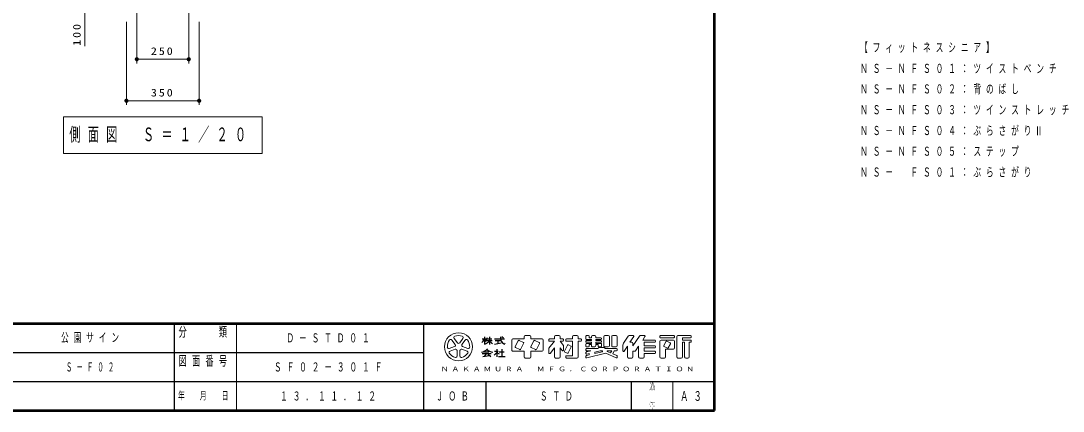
# Model space of a CAD drawing. Units: millimetres on the paper, scale 1:20. Extents: x 475 to 924, y -26 to 257.
# Drawn here: x 673.1 to 924, y -0.1 to 93.9 of the extents above; entities that cross this region are included whole.
import ezdxf
from ezdxf.enums import TextEntityAlignment as Align

# ---------------------------------------------------------------- set-up
doc = ezdxf.new("R2010")
doc.units = ezdxf.units.MM
doc.layers.add('LY_1', color=7, linetype='Continuous', lineweight=13)
doc.layers.add('LY_4', color=7, linetype='Continuous', lineweight=13)
doc.layers.add('LY_5', color=7, linetype='Continuous')
doc.styles.add('ＭＳ ゴシック', font='')
doc.styles.get('ＭＳ ゴシック').set_extended_font_data('MS Gothic')

# ---------------------------------------------------------------- blocks, each defined once
blk = doc.blocks.new('filled_dot')
at = {"color": 0, "linetype": 'Continuous', "lineweight": -2, "const_width": 1.25}
blk.add_lwpolyline([(-0.625, 0, 1), (0.625, 0, 1)], format="xyb", close=True, dxfattribs=at)

msp = doc.modelspace()

# ---------------------------------------------------------------- linework, layer by layer
at = {"layer": 'LY_1'}
for p, q in [((700.993, 101.123), (700.993, 83.623)), ((713.493, 101.123), (713.493, 83.623)), ((688.493, 87.795), (688.493, 99.623)), ((698.493, 93.623), (698.493, 73.623)), ((715.993, 93.623), (715.993, 73.623)), ((713.493, 84.623), (700.993, 84.623)), ((715.993, 74.623), (698.493, 74.623)), ((683.343, 70.735), (683.343, 61.935)), ((731.143, 70.735), (683.343, 70.735)), ((731.143, 61.935), (731.143, 70.735)), ((683.343, 61.935), (731.143, 61.935))]:
    msp.add_line(p, q, dxfattribs=at)
at = {"layer": 'LY_4', "lineweight": 50}
for p, q in [((840, 0), (840, 257)), ((475, 21), (840, 21)), ((475, 0), (840, 0))]:
    msp.add_line(p, q, dxfattribs=at)
at = {"layer": 'LY_4', "color": 211, "lineweight": 25}
for p, q in [((710, 21), (710, 0)), ((770, 21), (770, 0)), ((657.5, 14), (770, 14)), ((602.5, 7), (840, 7)), ((820, 7), (820, 0))]:
    msp.add_line(p, q, dxfattribs=at)
at = {"layer": 'LY_4'}
for p, q in [((725, 21), (725, 0)), ((794.224, 17.793), (794.224, 17.253)), ((794.494, 18.063), (795.574, 18.063)), ((795.844, 17.793), (795.844, 17.253)), ((801.514, 17.793), (801.514, 17.253)), ((801.784, 18.063), (802.594, 18.063)), ((802.864, 17.793), (802.864, 17.253)), ((805.834, 17.793), (805.834, 17.253)), ((806.104, 18.063), (806.914, 18.063)), ((807.184, 17.793), (807.184, 17.253)), ((809.074, 17.901), (809.074, 17.28)), ((809.236, 18.063), (809.722, 18.063)), ((809.884, 17.901), (809.884, 17.523)), ((810.424, 17.793), (810.424, 17.523)), ((811.234, 18.063), (810.694, 18.063)), ((811.504, 17.793), (811.504, 17.523)), ((813.394, 17.793), (813.394, 15.633)), ((813.664, 18.063), (814.474, 18.063)), ((814.744, 17.793), (814.744, 15.633)), ((815.284, 17.793), (815.284, 15.633)), ((815.554, 18.063), (816.364, 18.063)), ((816.634, 17.793), (816.634, 15.633)), ((818.12, 16.242), (819.254, 17.943)), ((819.479, 18.063), (820.471, 18.063)), ((819.694, 16.443), (820.606, 17.811)), ((820.414, 15.633), (821.954, 17.943)), ((822.179, 18.063), (823.171, 18.063)), ((822.754, 16.983), (823.306, 17.811)), ((826.894, 17.901), (826.894, 17.685)), ((827.056, 18.063), (830.242, 18.063)), ((830.404, 17.901), (830.404, 17.685)), ((830.944, 17.793), (830.944, 12.933)), ((831.214, 18.063), (834.292, 18.063)), ((834.454, 17.901), (834.454, 17.685)), ((776.172, 14.985), (777.441, 15.397)), ((777.61, 15.917), (776.825, 16.997)), ((777.371, 17.393), (778.156, 16.313)), ((778.702, 16.313), (779.487, 17.393)), ((780.033, 16.997), (779.248, 15.917)), ((779.417, 15.397), (780.687, 14.985)), ((791.254, 16.983), (791.254, 14.553)), ((791.524, 17.253), (794.224, 17.253)), ((792.802, 16.838), (792.082, 15.4)), ((792.155, 15.183), (793.161, 14.68)), ((794.025, 16.408), (793.019, 16.911)), ((793.378, 14.752), (794.098, 16.19)), ((795.844, 17.253), (798.544, 17.253)), ((796.582, 16.838), (795.862, 15.4)), ((795.935, 15.183), (796.941, 14.68)), ((797.805, 16.408), (796.799, 16.911)), ((797.158, 14.752), (797.878, 16.19)), ((798.814, 16.983), (798.814, 14.553)), ((800.164, 17.091), (800.164, 16.875)), ((801.514, 16.713), (800.164, 15.026)), ((800.326, 17.253), (801.514, 17.253)), ((800.326, 16.713), (801.514, 16.713)), ((801.514, 15.093), (800.453, 13.766)), ((801.514, 15.093), (801.514, 12.933)), ((802.864, 17.253), (803.512, 17.253)), ((802.864, 16.713), (803.674, 15.701)), ((802.864, 16.713), (803.512, 16.713)), ((802.864, 15.093), (803.386, 14.441)), ((802.864, 15.093), (802.864, 12.933)), ((803.674, 17.091), (803.674, 16.875)), ((803.674, 15.701), (803.674, 14.543)), ((804.682, 15.758), (803.962, 14.32)), ((804.214, 17.091), (804.214, 16.875)), ((804.376, 17.253), (805.834, 17.253)), ((804.376, 16.713), (805.834, 16.713)), ((805.546, 15.326), (804.826, 13.888)), ((804.899, 15.831), (805.473, 15.544)), ((805.834, 16.713), (805.834, 13.203)), ((807.184, 17.253), (807.832, 17.253)), ((807.184, 16.713), (807.184, 12.933)), ((807.184, 16.713), (807.832, 16.713)), ((807.994, 17.091), (807.994, 16.875)), ((809.074, 16.686), (809.074, 16.605)), ((809.074, 16.011), (809.074, 15.525)), ((809.236, 17.118), (810.424, 17.118)), ((809.236, 16.848), (810.424, 16.848)), ((809.236, 16.443), (810.424, 16.443)), ((809.236, 16.173), (810.424, 16.173)), ((809.236, 15.363), (809.722, 15.363)), ((809.884, 17.523), (810.424, 17.523)), ((809.884, 15.903), (810.424, 15.903)), ((809.884, 15.903), (809.884, 15.525)), ((810.424, 17.118), (810.424, 16.848)), ((810.424, 16.443), (810.424, 16.173)), ((810.424, 15.903), (810.424, 15.633)), ((810.694, 15.363), (811.234, 15.363)), ((811.504, 17.523), (812.692, 17.523)), ((811.504, 17.118), (812.692, 17.118)), ((811.504, 17.118), (811.504, 16.848)), ((811.504, 16.848), (812.692, 16.848)), ((811.504, 16.443), (812.692, 16.443)), ((811.504, 16.443), (811.504, 16.173)), ((811.504, 16.173), (812.692, 16.173)), ((811.504, 15.903), (811.504, 15.633)), ((811.504, 15.903), (812.044, 15.903)), ((812.044, 15.903), (812.044, 15.525)), ((812.044, 15.066), (812.044, 14.958)), ((812.206, 15.363), (812.692, 15.363)), ((812.206, 15.228), (813.502, 15.228)), ((812.854, 17.361), (812.854, 17.28)), ((812.854, 16.686), (812.854, 16.605)), ((812.854, 16.011), (812.854, 15.525)), ((813.664, 15.363), (814.474, 15.363)), ((813.664, 15.066), (813.664, 14.958)), ((815.554, 15.363), (816.364, 15.363)), ((817.984, 15.793), (817.984, 14.413)), ((818.281, 14.323), (819.064, 15.498)), ((819.064, 15.498), (819.064, 12.933)), ((819.694, 16.443), (820.144, 16.443)), ((820.414, 16.173), (820.414, 15.633)), ((821.034, 14.404), (821.764, 15.498)), ((821.764, 15.498), (821.764, 12.933)), ((822.754, 16.983), (825.652, 16.983)), ((823.114, 16.443), (825.652, 16.443)), ((823.114, 16.443), (823.114, 15.633)), ((823.114, 15.633), (825.652, 15.633)), ((823.114, 15.093), (823.114, 14.283)), ((823.114, 15.093), (825.652, 15.093)), ((825.814, 16.821), (825.814, 16.605)), ((825.814, 15.471), (825.814, 15.255)), ((826.894, 16.713), (826.894, 12.933)), ((827.056, 17.523), (830.242, 17.523)), ((827.164, 16.983), (830.134, 16.983)), ((828.334, 16.622), (827.83, 15.616)), ((827.903, 15.399), (828.693, 15.004)), ((828.551, 16.695), (829.341, 16.3)), ((829.414, 16.082), (828.91, 15.076)), ((830.404, 16.713), (830.404, 15.093)), ((832.294, 17.523), (832.294, 16.983)), ((832.294, 17.523), (834.292, 17.523)), ((832.294, 16.983), (834.292, 16.983)), ((832.294, 16.443), (832.834, 16.443)), ((832.294, 16.443), (832.294, 12.933)), ((832.834, 16.443), (832.834, 12.933)), ((833.914, 16.443), (834.292, 16.443)), ((833.914, 16.443), (833.914, 12.933)), ((834.454, 16.821), (834.454, 16.605)), ((777.65, 14.755), (776.38, 14.343)), ((778.092, 13.099), (778.092, 14.434)), ((778.767, 14.434), (778.767, 13.099)), ((780.478, 14.343), (779.208, 14.755)), ((791.524, 14.283), (794.224, 14.283)), ((794.224, 14.283), (794.224, 12.933)), ((794.494, 12.663), (795.574, 12.663)), ((795.844, 14.283), (798.544, 14.283)), ((795.844, 14.283), (795.844, 12.933)), ((800.164, 15.026), (800.164, 13.868)), ((801.784, 12.663), (802.594, 12.663)), ((804.035, 14.103), (804.609, 13.816)), ((804.214, 13.041), (804.214, 12.825)), ((804.376, 13.203), (805.834, 13.203)), ((804.376, 12.663), (806.914, 12.663)), ((809.074, 14.796), (809.074, 14.58)), ((809.074, 13.995), (809.074, 13.773)), ((809.074, 13.077), (809.074, 12.854)), ((810.26, 14.418), (809.197, 14.152)), ((809.884, 13.406), (809.197, 13.234)), ((809.236, 14.958), (812.044, 14.958)), ((809.236, 14.418), (810.26, 14.418)), ((813.85, 13.841), (809.275, 12.697)), ((809.884, 13.768), (809.275, 13.615)), ((809.884, 13.768), (809.884, 13.406)), ((812.487, 14.418), (811.234, 14.105)), ((812.977, 14.179), (811.234, 13.743)), ((811.234, 14.105), (811.234, 13.743)), ((812.487, 14.418), (812.947, 14.418)), ((813.664, 14.958), (816.472, 14.958)), ((813.85, 13.841), (816.406, 12.705)), ((814.229, 14.263), (815.032, 13.906)), ((814.262, 14.418), (815.288, 14.418)), ((815.032, 13.906), (815.288, 14.418)), ((815.526, 13.687), (815.892, 14.418)), ((815.526, 13.687), (816.538, 13.237)), ((815.892, 14.418), (816.472, 14.418)), ((816.634, 14.796), (816.634, 14.58)), ((816.634, 13.089), (816.634, 12.853)), ((819.334, 12.663), (820.144, 12.663)), ((820.414, 14.283), (820.81, 14.283)), ((820.414, 14.283), (820.414, 12.933)), ((822.034, 12.663), (822.844, 12.663)), ((823.114, 14.283), (825.652, 14.283)), ((823.114, 13.743), (823.114, 12.933)), ((823.114, 13.743), (825.652, 13.743)), ((825.814, 14.121), (825.814, 13.905)), ((827.164, 12.663), (827.974, 12.663)), ((828.244, 14.823), (828.244, 12.933)), ((828.244, 14.823), (830.134, 14.823)), ((831.214, 12.663), (832.024, 12.663)), ((833.104, 12.663), (833.644, 12.663)), ((830, 7), (830, 0))]:
    msp.add_line(p, q, dxfattribs=at)
at = {"layer": 'LY_4', "lineweight": 25}
for p, q in [((784.639, 17.793), (784.639, 15.903)), ((785.854, 17.793), (785.854, 15.903)), ((789.281, 17.467), (788.84, 17.761)), ((784.099, 17.253), (785.044, 17.253)), ((785.085, 16.848), (786.529, 16.848)), ((785.231, 17.253), (786.475, 17.253)), ((787.069, 17.253), (789.499, 17.253)), ((787.111, 16.02), (788.647, 16.327)), ((787.204, 16.848), (788.419, 16.848)), ((787.879, 16.848), (787.879, 16.173)), ((784.099, 13.784), (786.259, 13.784)), ((784.235, 13.067), (785.887, 13.304)), ((784.639, 14.148), (785.719, 14.148)), ((785.101, 13.784), (784.711, 13.136)), ((785.584, 13.607), (786.19, 13.001)), ((787.069, 14.283), (787.949, 14.283)), ((787.609, 14.823), (787.609, 14.283)), ((787.609, 13.91), (787.609, 12.933)), ((787.66, 13.96), (788.204, 13.646)), ((788.014, 13.068), (789.634, 13.068)), ((788.217, 14.148), (789.432, 14.148)), ((788.824, 14.823), (788.824, 13.068)), ((785, 7), (785, 0))]:
    msp.add_line(p, q, dxfattribs=at)
at = {"layer": 'LY_4'}
msp.add_circle((778.429, 15.363), 3.375, dxfattribs=at)
for centre, radius, start, end in [((777.644, 17.592), 0.338, 109.39847, 215.99997), ((778.429, 15.363), 2.7, 70.60155, 109.39847), ((779.214, 17.592), 0.338, 324, 70.60155), ((794.494, 17.793), 0.27, 89.99998, 179.99996), ((795.574, 17.793), 0.27, 0, 89.99998), ((801.784, 17.793), 0.27, 89.99998, 179.99996), ((802.594, 17.793), 0.27, 0, 89.99998), ((806.104, 17.793), 0.27, 89.99998, 179.99996), ((806.914, 17.793), 0.27, 0, 89.99998), ((809.236, 17.901), 0.162, 89.99998, 179.99996), ((809.722, 17.901), 0.162, 0, 89.99998), ((810.694, 17.793), 0.27, 89.99998, 179.99996), ((811.234, 17.793), 0.27, 0, 89.99998), ((813.664, 17.793), 0.27, 89.99998, 179.99996), ((814.474, 17.793), 0.27, 0, 89.99998), ((815.554, 17.793), 0.27, 89.99998, 179.99996), ((816.364, 17.793), 0.27, 0, 89.99998), ((819.479, 17.793), 0.27, 89.99998, 146.30984), ((820.471, 17.901), 0.162, 326.31015, 89.99998), ((822.179, 17.793), 0.27, 89.99998, 146.3098), ((823.171, 17.901), 0.162, 326.31003, 89.99998), ((827.056, 17.901), 0.162, 89.99998, 179.99996), ((827.056, 17.685), 0.162, 179.99998, 270.00002), ((830.242, 17.901), 0.162, 0, 89.99998), ((830.242, 17.685), 0.162, 270.00002, 0), ((831.214, 17.793), 0.27, 89.99998, 179.99996), ((834.292, 17.901), 0.162, 0, 89.99998), ((834.292, 17.685), 0.162, 270.00002, 0), ((778.429, 15.363), 2.7, 142.60154, 181.39846), ((776.067, 15.306), 0.338, 181.39848, 287.99997), ((776.552, 16.798), 0.338, 35.99999, 142.60154), ((777.337, 15.718), 0.338, 287.99998, 35.99999), ((778.429, 16.512), 0.338, 215.99998, 324), ((779.521, 15.718), 0.338, 143.99996, 251.99999), ((780.306, 16.798), 0.338, 37.39846, 143.99995), ((778.429, 15.363), 2.7, 358.60155, 37.39847), ((780.791, 15.306), 0.338, 252.00001, 358.60156), ((791.524, 16.983), 0.27, 89.99998, 179.99996), ((792.227, 15.328), 0.162, 153.43495, 243.43485), ((792.946, 16.766), 0.162, 63.43492, 153.43499), ((793.953, 16.263), 0.162, 333.4349, 63.43487), ((796.007, 15.328), 0.162, 153.43495, 243.43485), ((796.726, 16.766), 0.162, 63.43492, 153.43499), ((797.733, 16.263), 0.162, 333.4349, 63.43487), ((798.544, 16.983), 0.27, 0, 89.99998), ((800.326, 17.091), 0.162, 89.99998, 179.99996), ((800.326, 16.875), 0.162, 179.99998, 270.00002), ((803.512, 17.091), 0.162, 0, 89.99998), ((803.512, 16.875), 0.162, 270.00002, 0), ((804.376, 17.091), 0.162, 89.99998, 179.99996), ((804.376, 16.875), 0.162, 179.99998, 270.00002), ((804.826, 15.686), 0.162, 63.43487, 153.43498), ((805.401, 15.399), 0.162, 333.43492, 63.43493), ((807.832, 17.091), 0.162, 0, 89.99998), ((807.832, 16.875), 0.162, 270.00002, 0), ((809.236, 17.28), 0.162, 179.99998, 270.00002), ((809.236, 16.686), 0.162, 89.99998, 179.99996), ((809.236, 16.605), 0.162, 179.99998, 270.00002), ((809.236, 16.011), 0.162, 89.99998, 179.99996), ((809.236, 15.525), 0.162, 179.99998, 270.00002), ((809.722, 15.525), 0.162, 270.00002, 0), ((810.694, 15.633), 0.27, 179.99998, 270.00002), ((811.234, 15.633), 0.27, 270.00002, 0), ((812.206, 15.525), 0.162, 179.99998, 270.00002), ((812.206, 15.066), 0.162, 89.99998, 179.99996), ((812.692, 17.361), 0.162, 0, 89.99998), ((812.692, 17.28), 0.162, 270.00002, 0), ((812.692, 16.686), 0.162, 0, 89.99998), ((812.692, 16.605), 0.162, 270.00002, 0), ((812.692, 16.011), 0.162, 0, 89.99998), ((812.692, 15.525), 0.162, 270.00002, 0), ((813.664, 15.633), 0.27, 179.99998, 270.00002), ((813.502, 15.066), 0.162, 0, 89.99998), ((814.474, 15.633), 0.27, 270.00002, 0), ((815.554, 15.633), 0.27, 179.99998, 270.00002), ((816.364, 15.633), 0.27, 270.00002, 0), ((818.794, 15.793), 0.81, 146.30999, 179.99996), ((820.144, 16.173), 0.27, 0, 89.99998), ((825.652, 16.821), 0.162, 0, 89.99998), ((825.652, 16.605), 0.162, 270.00002, 0), ((825.652, 15.471), 0.162, 0, 89.99998), ((825.652, 15.255), 0.162, 270.00002, 0), ((827.164, 16.713), 0.27, 89.99998, 179.99996), ((827.975, 15.544), 0.162, 153.43517, 243.43529), ((828.478, 16.55), 0.162, 63.43447, 153.43474), ((828.766, 15.149), 0.162, 243.43534, 333.43491), ((829.269, 16.155), 0.162, 333.43484, 63.43447), ((830.134, 16.713), 0.27, 0, 89.99998), ((830.134, 15.093), 0.27, 270.00002, 0), ((834.292, 16.821), 0.162, 0, 89.99998), ((834.292, 16.605), 0.162, 270.00002, 0), ((776.484, 14.022), 0.338, 107.99999, 214.60154), ((778.429, 15.363), 2.7, 214.60156, 253.39848), ((777.754, 14.434), 0.338, 359.99997, 107.99999), ((777.754, 13.099), 0.338, 253.39847, 359.99997), ((779.104, 14.434), 0.338, 71.99997, 179.99999), ((779.104, 13.099), 0.338, 179.99999, 286.60154), ((778.429, 15.363), 2.7, 286.60155, 325.39847), ((780.374, 14.022), 0.338, 325.39847, 71.99996), ((791.524, 14.553), 0.27, 179.99998, 270.00002), ((793.234, 14.825), 0.162, 243.43498, 333.43496), ((794.494, 12.933), 0.27, 179.99998, 270.00002), ((795.574, 12.933), 0.27, 270.00002, 0), ((797.014, 14.825), 0.162, 243.43498, 333.43496), ((798.544, 14.553), 0.27, 270.00002, 0), ((800.326, 13.868), 0.162, 179.99998, 321.34037), ((801.784, 12.933), 0.27, 179.99998, 270.00002), ((802.594, 12.933), 0.27, 270.00002, 0), ((803.512, 14.543), 0.162, 218.65962, 0), ((804.107, 14.248), 0.162, 153.43487, 243.4348), ((804.376, 13.041), 0.162, 89.99998, 179.99996), ((804.376, 12.825), 0.162, 179.99998, 270.00002), ((804.682, 13.961), 0.162, 243.43487, 333.43498), ((806.914, 12.933), 0.27, 270.00002, 0), ((809.236, 14.796), 0.162, 89.99998, 179.99996), ((809.236, 14.58), 0.162, 179.99998, 270.00002), ((809.236, 13.995), 0.162, 104.03614, 179.99996), ((809.236, 13.773), 0.162, 179.99998, 284.03612), ((809.236, 13.077), 0.162, 104.03614, 179.99996), ((809.236, 12.854), 0.162, 179.99998, 284.03612), ((812.947, 14.297), 0.121, 284.0365, 89.99998), ((814.262, 14.337), 0.081, 89.99998, 246.03817), ((816.472, 12.853), 0.162, 246.03699, 0), ((816.472, 14.796), 0.162, 0, 89.99998), ((816.472, 14.58), 0.162, 270.00002, 0), ((816.472, 13.089), 0.162, 0, 66.03701), ((818.146, 14.413), 0.162, 179.99998, 326.30997), ((819.334, 12.933), 0.27, 179.99998, 270.00002), ((820.144, 12.933), 0.27, 270.00002, 0), ((820.81, 14.553), 0.27, 270.00002, 326.31002), ((822.034, 12.933), 0.27, 179.99998, 270.00002), ((822.844, 12.933), 0.27, 270.00002, 0), ((825.652, 14.121), 0.162, 0, 89.99998), ((825.652, 13.905), 0.162, 270.00002, 0), ((827.164, 12.933), 0.27, 179.99998, 270.00002), ((827.974, 12.933), 0.27, 270.00002, 0), ((831.214, 12.933), 0.27, 179.99998, 270.00002), ((832.024, 12.933), 0.27, 270.00002, 0), ((833.104, 12.933), 0.27, 179.99998, 270.00002), ((833.644, 12.933), 0.27, 270.00002, 0)]:
    msp.add_arc(centre, radius, start, end, dxfattribs=at)
at = {"layer": 'LY_4', "lineweight": 25}
for centre, radius, start, end in [((783.998, 18.047), 1.467, 313.72108, 343.54317), ((790.437, 17.694), 1.953, 177.09472, 240.51891), ((782.534, 18.084), 2.285, 311.36185, 337.13638), ((786.617, 18.427), 2.345, 212.50346, 230.00631), ((783.626, 18.818), 3.034, 295.86917, 317.23867), ((788.082, 18.818), 3.034, 222.76131, 240.10806), ((788.46, 16.805), 1.299, 321.42112, 334.8249), ((783.102, 17.257), 3.32, 285.11261, 313.40619), ((787.23, 17.194), 3.192, 231.17281, 259.75506), ((784.34, 17.226), 4.657, 304.87257, 320.80411)]:
    msp.add_arc(centre, radius, start, end, dxfattribs=at)

# ---------------------------------------------------------------- block references
at = {"layer": 'LY_1', "xscale": 0.4, "yscale": 0.4}
for p in [(700.993, 84.623), (698.493, 74.623)]:
    msp.add_blockref('filled_dot', p, dxfattribs=at)
at = {"layer": 'LY_1', "xscale": 0.4, "yscale": 0.4, "rotation": 180}
for p in [(713.493, 84.623), (715.993, 74.623)]:
    msp.add_blockref('filled_dot', p, dxfattribs=at)

# ---------------------------------------------------------------- texts
at = {"layer": 'LY_1', "style": 'ＭＳ ゴシック', "width": 0.65}
msp.add_text('Ⅱ', height=2.199, dxfattribs=at).set_placement((917.088, 67.359), align=Align.MIDDLE_LEFT)
at = {"layer": 'LY_1', "insert": (687.493, 90.712), "char_height": 1.833, "attachment_point": 8, "rotation": 90, "style": 'ＭＳ ゴシック'}
msp.add_mtext('\\T1.33;\\W1.15;100', dxfattribs=at)
at = {"layer": 'LY_1', "style": 'ＭＳ ゴシック'}
for s, insert, char_height, attachment_point in [('\\T1.64;\\W0.6;【フィットネスシニア】', (875.088, 87.359), 2.199, 4), ('\\T1.33;\\W1.15;250', (707.243, 85.623), 1.833, 8), ('\\T1.64;\\W0.6;ＮＳ－ＮＦＳ０１：ツイストベンチ', (875.088, 82.359), 2.199, 4), ('\\T1.64;\\W0.6;ＮＳ－ＮＦＳ０２：背のばし', (875.088, 77.359), 2.199, 4), ('\\T1.33;\\W1.15;350', (707.243, 75.623), 1.833, 8), ('\\T1.64;\\W0.6;ＮＳ－ＮＦＳ０３：ツインストレッチ', (875.088, 72.359), 2.199, 4), ('\\T1.64;\\W0.6;側面図\u3000Ｓ＝１／２０', (684.743, 66.335), 3.299, 4), ('\\T1.64;\\W0.6;ＮＳ－ＮＦＳ０４：ぶらさがり', (875.088, 67.359), 2.199, 4), ('\\T1.64;\\W0.6;ＮＳ－ＮＦＳ０５：ステップ', (875.088, 62.359), 2.199, 4), ('\\T1.64;\\W0.6;ＮＳ－\u3000ＦＳ０１：ぶらさがり', (875.088, 57.359), 2.199, 4), ('\\T1.64;\\W0.5;Ｓ－Ｆ０２', (683.917, 10.5), 2.199, 4)]:
    msp.add_mtext(s, dxfattribs=dict(at, insert=insert, char_height=char_height, attachment_point=attachment_point))
at = {"layer": 'LY_4', "style": 'ＭＳ ゴシック'}
for s, width, p in [('ＤＷＧ', 0.15, (825, 6)), ('ＳＩＺＥ', 0.1, (825, 1))]:
    msp.add_text(s, height=2.199, dxfattribs=dict(at, width=width)).set_placement(p, align=Align.MIDDLE_CENTER)
at = {"layer": 'LY_4', "color": 4, "style": 'ＭＳ ゴシック'}
for s, insert, char_height, attachment_point in [('\\T1.64;\\W0.6;分\u3000\u3000類', (717.5, 20.167), 2.346, 2), ('\\T1.64;\\W0.6;図面番号', (717.5, 13.167), 2.346, 2), ('\\T1.39;\\W1.2;ＮＡＫＡＭＵＲＡ\u3000ＭＦＧ．ＣＯＲＰＯＲＡＴＩＯＮ', (805, 10), 1.1, 5), ('\\T1.64;\\W0.6;年\u3000月\u3000日', (717.5, 3.5), 1.906, 5), ('\\T1.64;\\W0.6;ＪＯＢ', (777.5, 3.5), 2.199, 5), ('\\T1.64;\\W0.6;Ａ３', (835, 3.5), 2.346, 5)]:
    msp.add_mtext(s, dxfattribs=dict(at, insert=insert, char_height=char_height, attachment_point=attachment_point))
at = {"layer": 'LY_5', "char_height": 2.199, "attachment_point": 4, "style": 'ＭＳ ゴシック'}
for s, insert in [('\\T1.64;\\W0.6;公園サイン', (682.75, 17.5)), ('\\T1.64;\\W0.6;Ｄ－ＳＴＤ０１', (737, 17.5)), ('\\T1.64;\\W0.6;ＳＦ０２－３０１Ｆ', (734, 10.5)), ('\\T1.64;\\W0.6;１３．１１．１２', (735.5, 3.5)), ('\\T1.64;\\W0.6;ＳＴＤ', (798, 3.5))]:
    msp.add_mtext(s, dxfattribs=dict(at, insert=insert))

doc.saveas('drawing.dxf')
